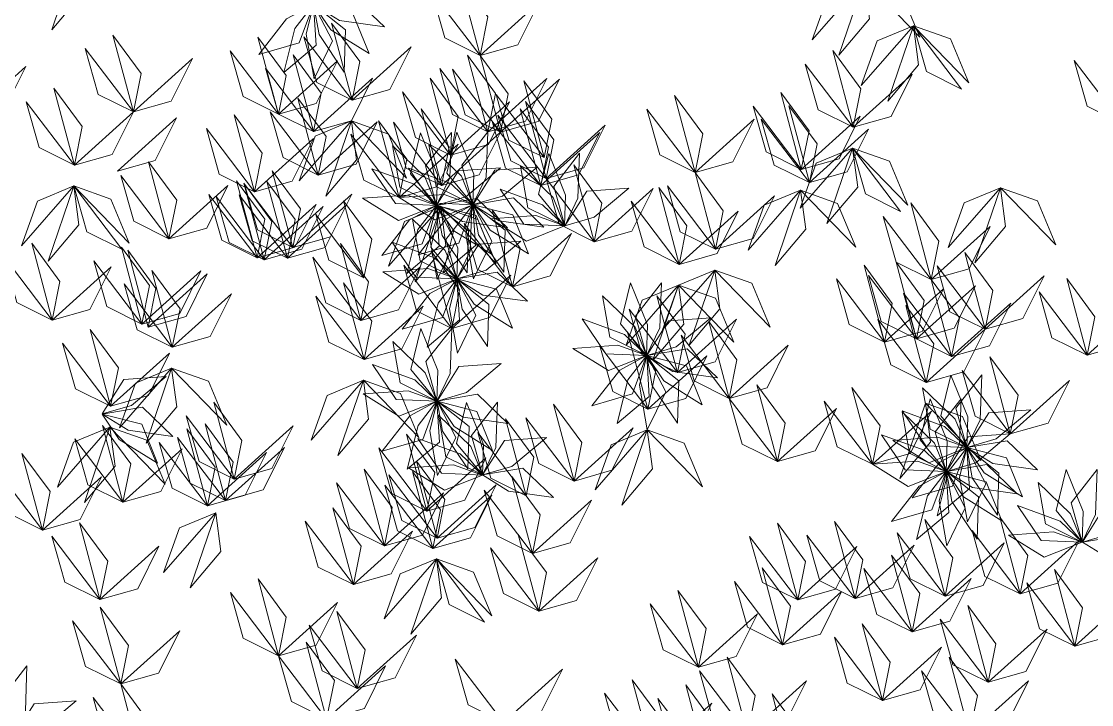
# Model space of a CAD drawing. Header units: inches. Extents: x 4350 to 28384, y -6772 to 993.
# Drawn here: x 15217.5 to 15298.2, y -3454 to -3402.5 of the extents above; entities that cross this region are included whole.
import ezdxf

# ---------------------------------------------------------------- set-up
doc = ezdxf.new("R2010")
doc.units = ezdxf.units.IN
doc.header["$MEASUREMENT"] = 0
doc.layers.add('ARREDAMENTO', color=2, linetype='Continuous', lineweight=18)

# ---------------------------------------------------------------- blocks, each defined once
blk = doc.blocks.new('chioma jacaranda')
at = {"layer": 'ARREDAMENTO', "lineweight": 0}
for points in [[(14283.028, -3395.091), (14283.417, -3398.03), (14281.102, -3400.772), (14283.028, -3395.091)], [(14313.415, -3402.719), (14314, -3399.813), (14311.872, -3396.923), (14313.415, -3402.719)], [(14342.412, -3397.021), (14339.675, -3398.162), (14338.47, -3401.542), (14342.412, -3397.021)], [(14342.412, -3397.021), (14342.801, -3399.96), (14340.486, -3402.702), (14342.412, -3397.021)], [(14342.412, -3397.021), (14345.204, -3398.017), (14346.585, -3401.329), (14342.412, -3397.021)], [(14306.194, -3400.553), (14302.818, -3400.078), (14300.858, -3398.863), (14303.899, -3398.348), (14306.194, -3400.553)], [(14313.415, -3402.719), (14310.761, -3401.398), (14309.784, -3397.945), (14313.415, -3402.719)], [(14296.715, -3402.648), (14298.813, -3399.962), (14300.846, -3398.872), (14299.771, -3401.764), (14296.715, -3402.648)], [(14298.611, -3404.003), (14299.436, -3400.696), (14300.85, -3398.873), (14301.044, -3401.951), (14298.611, -3404.003)], [(14300.895, -3404.469), (14300.303, -3401.112), (14300.853, -3398.872), (14302.282, -3401.605), (14300.895, -3404.469)], [(14303.17, -3403.966), (14301.265, -3401.14), (14300.856, -3398.87), (14303.274, -3400.785), (14303.17, -3403.966)], [(14305.045, -3402.58), (14302.154, -3400.774), (14300.858, -3398.866), (14303.845, -3399.633), (14305.045, -3402.58)], [(14313.415, -3402.719), (14316.267, -3401.912), (14317.867, -3398.7), (14313.415, -3402.719)], [(14303.757, -3406.088), (14304.342, -3403.182), (14302.214, -3400.292), (14303.757, -3406.088)], [(14346.109, -3400.475), (14343.373, -3401.616), (14342.168, -3404.996), (14346.109, -3400.475)], [(14346.109, -3400.475), (14346.499, -3403.413), (14344.183, -3406.155), (14346.109, -3400.475)], [(14349.74, -3405.249), (14347.086, -3403.928), (14346.109, -3400.475), (14349.74, -3405.249)], [(14346.109, -3400.475), (14348.902, -3401.47), (14350.283, -3404.782), (14346.109, -3400.475)], [(14287.265, -3406.972), (14287.85, -3404.066), (14285.722, -3401.176), (14287.265, -3406.972)], [(14298.198, -3407.14), (14298.783, -3404.234), (14296.656, -3401.344), (14298.198, -3407.14)], [(14303.757, -3406.088), (14301.103, -3404.767), (14300.126, -3401.314), (14303.757, -3406.088)], [(14287.265, -3406.972), (14284.611, -3405.651), (14283.634, -3402.198), (14287.265, -3406.972)], [(14298.198, -3407.14), (14295.544, -3405.819), (14294.567, -3402.366), (14298.198, -3407.14)], [(14303.757, -3406.088), (14306.609, -3405.281), (14308.209, -3402.069), (14303.757, -3406.088)], [(14341.567, -3408.136), (14342.152, -3405.23), (14340.025, -3402.34), (14341.567, -3408.136)], [(14287.265, -3406.972), (14290.117, -3406.165), (14291.717, -3402.953), (14287.265, -3406.972)], [(14298.198, -3407.14), (14301.051, -3406.334), (14302.65, -3403.121), (14298.198, -3407.14)], [(14300.852, -3408.461), (14301.437, -3405.555), (14299.31, -3402.665), (14300.852, -3408.461)], [(14314.003, -3408.483), (14314.588, -3405.577), (14312.46, -3402.687), (14314.003, -3408.483)], [(14314.957, -3408.515), (14315.542, -3405.609), (14313.415, -3402.719), (14314.957, -3408.515)], [(14361.874, -3407.864), (14359.22, -3406.543), (14358.243, -3403.09), (14361.874, -3407.864)], [(14274.685, -3407.575), (14277.538, -3406.768), (14279.137, -3403.556), (14274.685, -3407.575)], [(14300.852, -3408.461), (14298.198, -3407.14), (14297.221, -3403.687), (14300.852, -3408.461)], [(14314.003, -3408.483), (14311.349, -3407.162), (14310.372, -3403.709), (14314.003, -3408.483)], [(14314.957, -3408.515), (14312.304, -3407.194), (14311.327, -3403.741), (14314.957, -3408.515)], [(14341.567, -3408.136), (14338.914, -3406.815), (14337.937, -3403.362), (14341.567, -3408.136)], [(14300.852, -3408.461), (14303.705, -3407.655), (14305.304, -3404.442), (14300.852, -3408.461)], [(14311.191, -3410.236), (14311.776, -3407.33), (14309.649, -3404.44), (14311.191, -3410.236)], [(14314.003, -3408.483), (14316.855, -3407.676), (14318.455, -3404.464), (14314.003, -3408.483)], [(14314.957, -3408.515), (14317.81, -3407.708), (14319.409, -3404.496), (14314.957, -3408.515)], [(14318.251, -3410.426), (14318.836, -3407.52), (14316.708, -3404.63), (14318.251, -3410.426)], [(14341.567, -3408.136), (14344.42, -3407.329), (14346.02, -3404.117), (14341.567, -3408.136)], [(14282.812, -3410.991), (14283.397, -3408.085), (14281.27, -3405.195), (14282.812, -3410.991)], [(14311.191, -3410.236), (14308.537, -3408.915), (14307.56, -3405.462), (14311.191, -3410.236)], [(14318.251, -3410.426), (14315.597, -3409.105), (14314.62, -3405.652), (14318.251, -3410.426)], [(14337.648, -3411.314), (14338.233, -3408.407), (14336.106, -3405.517), (14337.648, -3411.314)], [(14282.812, -3410.991), (14280.159, -3409.67), (14279.182, -3406.217), (14282.812, -3410.991)], [(14301.209, -3411.736), (14301.794, -3408.83), (14299.666, -3405.94), (14301.209, -3411.736)], [(14311.191, -3410.236), (14314.044, -3409.429), (14315.643, -3406.217), (14311.191, -3410.236)], [(14318.395, -3411.996), (14318.98, -3409.09), (14316.852, -3406.2), (14318.395, -3411.996)], [(14329.635, -3411.537), (14330.22, -3408.631), (14328.092, -3405.741), (14329.635, -3411.537)], [(14282.812, -3410.991), (14285.665, -3410.184), (14287.265, -3406.972), (14282.812, -3410.991)], [(14296.399, -3413.002), (14296.984, -3410.096), (14294.857, -3407.206), (14296.399, -3413.002)], [(14301.209, -3411.736), (14298.555, -3410.415), (14297.578, -3406.962), (14301.209, -3411.736)], [(14310.505, -3412.534), (14311.09, -3409.628), (14308.963, -3406.738), (14310.505, -3412.534)], [(14318.395, -3411.996), (14315.741, -3410.675), (14314.764, -3407.222), (14318.395, -3411.996)], [(14317.991, -3412.536), (14318.576, -3409.63), (14316.449, -3406.74), (14317.991, -3412.536)], [(14329.635, -3411.537), (14326.981, -3410.216), (14326.004, -3406.763), (14329.635, -3411.537)], [(14337.648, -3411.314), (14334.994, -3409.993), (14334.017, -3406.54), (14337.648, -3411.314)], [(14338.259, -3412.302), (14338.844, -3409.396), (14336.716, -3406.506), (14338.259, -3412.302)], [(14286.063, -3411.455), (14288.915, -3410.648), (14290.515, -3407.435), (14286.063, -3411.455)], [(14303.705, -3407.655), (14300.968, -3408.796), (14299.763, -3412.176), (14303.705, -3407.655)], [(14301.209, -3411.736), (14304.061, -3410.929), (14305.661, -3407.717), (14301.209, -3411.736)], [(14303.705, -3407.655), (14304.094, -3410.593), (14301.779, -3413.335), (14303.705, -3407.655)], [(14303.705, -3407.655), (14306.497, -3408.65), (14307.878, -3411.962), (14303.705, -3407.655)], [(14307.303, -3413.434), (14307.888, -3410.528), (14305.761, -3407.638), (14307.303, -3413.434)], [(14310.505, -3412.534), (14307.851, -3411.213), (14306.874, -3407.76), (14310.505, -3412.534)], [(14317.991, -3412.536), (14315.337, -3411.215), (14314.36, -3407.762), (14317.991, -3412.536)], [(14318.395, -3411.996), (14321.247, -3411.189), (14322.847, -3407.977), (14318.395, -3411.996)], [(14329.635, -3411.537), (14332.487, -3410.731), (14334.087, -3407.518), (14329.635, -3411.537)], [(14338.259, -3412.302), (14335.605, -3410.981), (14334.628, -3407.528), (14338.259, -3412.302)], [(14337.648, -3411.314), (14340.501, -3410.507), (14342.1, -3407.294), (14337.648, -3411.314)], [(14296.399, -3413.002), (14293.745, -3411.681), (14292.768, -3408.228), (14296.399, -3413.002)], [(14307.303, -3413.434), (14304.65, -3412.113), (14303.673, -3408.66), (14307.303, -3413.434)], [(14308.92, -3408.552), (14310.197, -3411.712), (14310.124, -3414.017), (14308.158, -3411.641), (14308.92, -3408.552)], [(14311.251, -3408.533), (14311.131, -3411.939), (14310.127, -3414.016), (14309.298, -3411.045), (14311.251, -3408.533)], [(14310.505, -3412.534), (14313.358, -3411.727), (14314.957, -3408.515), (14310.505, -3412.534)], [(14311.672, -3408.502), (14312.949, -3411.662), (14312.877, -3413.968), (14310.91, -3411.591), (14311.672, -3408.502)], [(14314.003, -3408.483), (14313.884, -3411.889), (14312.88, -3413.966), (14312.05, -3410.995), (14314.003, -3408.483)], [(14317.991, -3412.536), (14320.844, -3411.729), (14322.443, -3408.517), (14317.991, -3412.536)], [(14338.259, -3412.302), (14341.111, -3411.496), (14342.711, -3408.283), (14338.259, -3412.302)], [(14296.399, -3413.002), (14299.252, -3412.196), (14300.851, -3408.983), (14296.399, -3413.002)], [(14306.799, -3409.517), (14309.25, -3411.885), (14310.122, -3414.02), (14307.359, -3412.649), (14306.799, -3409.517)], [(14307.303, -3413.434), (14310.156, -3412.627), (14311.756, -3409.415), (14307.303, -3413.434)], [(14309.551, -3409.467), (14312.003, -3411.835), (14312.874, -3413.97), (14310.111, -3412.599), (14309.551, -3409.467)], [(14318.592, -3410.102), (14319.868, -3413.262), (14319.796, -3415.568), (14317.83, -3413.191), (14318.592, -3410.102)], [(14320.922, -3410.083), (14320.803, -3413.489), (14319.799, -3415.566), (14318.97, -3412.595), (14320.922, -3410.083)], [(14341.515, -3409.703), (14338.779, -3410.844), (14337.574, -3414.224), (14341.515, -3409.703)], [(14341.515, -3409.703), (14341.905, -3412.642), (14339.589, -3415.383), (14341.515, -3409.703)], [(14345.146, -3414.477), (14342.492, -3413.156), (14341.515, -3409.703), (14345.146, -3414.477)], [(14341.515, -3409.703), (14344.307, -3410.698), (14345.689, -3414.01), (14341.515, -3409.703)], [(14289.942, -3416.54), (14290.527, -3413.633), (14288.4, -3410.743), (14289.942, -3416.54)], [(14305.253, -3411.261), (14308.456, -3412.427), (14310.121, -3414.024), (14307.039, -3413.895), (14305.253, -3411.261)], [(14308.006, -3411.212), (14311.208, -3412.378), (14312.873, -3413.974), (14309.792, -3413.845), (14308.006, -3411.212)], [(14314.961, -3411.182), (14312.35, -3413.373), (14310.135, -3414.017), (14311.787, -3411.412), (14314.961, -3411.182)], [(14317.713, -3411.133), (14315.102, -3413.323), (14312.887, -3413.967), (14314.54, -3411.362), (14317.713, -3411.133)], [(14316.47, -3411.067), (14318.922, -3413.435), (14319.794, -3415.571), (14317.031, -3414.199), (14316.47, -3411.067)], [(14322.026, -3416.77), (14322.611, -3413.864), (14320.483, -3410.974), (14322.026, -3416.77)], [(14289.942, -3416.54), (14287.288, -3415.219), (14286.311, -3411.766), (14289.942, -3416.54)], [(14299.285, -3417.204), (14299.87, -3414.298), (14297.742, -3411.408), (14299.285, -3417.204)], [(14322.026, -3416.77), (14319.372, -3415.449), (14318.395, -3411.996), (14322.026, -3416.77)], [(14331.177, -3417.334), (14331.762, -3414.427), (14329.635, -3411.537), (14331.177, -3417.334)], [(14282.76, -3412.558), (14280.024, -3413.699), (14278.819, -3417.079), (14282.76, -3412.558)], [(14282.76, -3412.558), (14283.15, -3415.497), (14280.834, -3418.238), (14282.76, -3412.558)], [(14286.391, -3417.332), (14283.737, -3416.011), (14282.76, -3412.558), (14286.391, -3417.332)], [(14282.76, -3412.558), (14285.552, -3413.553), (14286.934, -3416.865), (14282.76, -3412.558)], [(14289.942, -3416.54), (14292.795, -3415.733), (14294.394, -3412.521), (14289.942, -3416.54)], [(14296.588, -3417.977), (14297.173, -3415.071), (14295.045, -3412.181), (14296.588, -3417.977)], [(14297.129, -3418.136), (14297.714, -3415.23), (14295.586, -3412.34), (14297.129, -3418.136)], [(14299.285, -3417.204), (14296.631, -3415.883), (14295.654, -3412.43), (14299.285, -3417.204)], [(14298.879, -3418.009), (14299.464, -3415.103), (14297.336, -3412.213), (14298.879, -3418.009)], [(14314.925, -3412.812), (14318.128, -3413.978), (14319.793, -3415.574), (14316.711, -3415.445), (14314.925, -3412.812)], [(14324.633, -3412.733), (14322.022, -3414.924), (14319.806, -3415.567), (14321.459, -3412.963), (14324.633, -3412.733)], [(14322.026, -3416.77), (14324.878, -3415.963), (14326.478, -3412.751), (14322.026, -3416.77)], [(14328.441, -3418.475), (14329.026, -3415.568), (14326.899, -3412.678), (14328.441, -3418.475)], [(14331.177, -3417.334), (14328.523, -3416.013), (14327.546, -3412.56), (14331.177, -3417.334)], [(14337.596, -3412.881), (14334.86, -3414.022), (14333.654, -3417.402), (14337.596, -3412.881)], [(14337.596, -3412.881), (14337.985, -3415.819), (14335.67, -3418.561), (14337.596, -3412.881)], [(14337.596, -3412.881), (14340.388, -3413.876), (14341.77, -3417.188), (14337.596, -3412.881)], [(14352.679, -3412.692), (14349.943, -3413.833), (14348.738, -3417.213), (14352.679, -3412.692)], [(14352.679, -3412.692), (14353.069, -3415.63), (14350.753, -3418.372), (14352.679, -3412.692)], [(14352.679, -3412.692), (14355.471, -3413.687), (14356.853, -3416.999), (14352.679, -3412.692)], [(14296.588, -3417.977), (14293.934, -3416.656), (14292.957, -3413.203), (14296.588, -3417.977)], [(14297.129, -3418.136), (14294.475, -3416.815), (14293.498, -3413.362), (14297.129, -3418.136)], [(14298.879, -3418.009), (14296.225, -3416.688), (14295.248, -3413.235), (14298.879, -3418.009)], [(14299.285, -3417.204), (14302.137, -3416.398), (14303.737, -3413.185), (14299.285, -3417.204)], [(14304.655, -3419.485), (14305.24, -3416.579), (14303.112, -3413.689), (14304.655, -3419.485)], [(14304.551, -3413.484), (14307.951, -3413.246), (14310.122, -3414.028), (14307.254, -3415.163), (14304.551, -3413.484)], [(14307.303, -3413.434), (14310.704, -3413.196), (14312.874, -3413.978), (14310.006, -3415.113), (14307.303, -3413.434)], [(14315.474, -3415.713), (14312.099, -3415.238), (14310.139, -3414.023), (14313.18, -3413.508), (14315.474, -3415.713)], [(14318.227, -3415.663), (14314.852, -3415.188), (14312.891, -3413.973), (14315.932, -3413.458), (14318.227, -3415.663)], [(14328.441, -3418.475), (14325.787, -3417.154), (14324.81, -3413.701), (14328.441, -3418.475)], [(14331.177, -3417.334), (14334.03, -3416.527), (14335.629, -3413.315), (14331.177, -3417.334)], [(14296.588, -3417.977), (14299.44, -3417.17), (14301.04, -3413.958), (14296.588, -3417.977)], [(14297.129, -3418.136), (14299.981, -3417.33), (14301.581, -3414.117), (14297.129, -3418.136)], [(14298.879, -3418.009), (14301.731, -3417.202), (14303.331, -3413.99), (14298.879, -3418.009)], [(14305.995, -3417.808), (14308.094, -3415.123), (14310.127, -3414.033), (14309.052, -3416.924), (14305.995, -3417.808)], [(14310.453, -3414.101), (14307.717, -3415.242), (14306.511, -3418.622), (14310.453, -3414.101)], [(14307.892, -3419.163), (14308.717, -3415.856), (14310.13, -3414.033), (14310.324, -3417.112), (14307.892, -3419.163)], [(14310.453, -3414.101), (14310.842, -3417.04), (14308.527, -3419.781), (14310.453, -3414.101)], [(14308.748, -3417.759), (14310.846, -3415.073), (14312.879, -3413.983), (14311.804, -3416.874), (14308.748, -3417.759)], [(14310.176, -3419.629), (14309.584, -3416.272), (14310.134, -3414.032), (14311.563, -3416.766), (14310.176, -3419.629)], [(14310.453, -3414.101), (14311.73, -3417.261), (14311.657, -3419.567), (14309.691, -3417.19), (14310.453, -3414.101)], [(14312.451, -3419.126), (14310.545, -3416.3), (14310.137, -3414.03), (14312.554, -3415.946), (14312.451, -3419.126)], [(14314.326, -3417.741), (14311.435, -3415.934), (14310.139, -3414.027), (14313.126, -3414.793), (14314.326, -3417.741)], [(14310.453, -3414.101), (14313.245, -3415.096), (14314.627, -3418.408), (14310.453, -3414.101)], [(14310.644, -3419.113), (14311.469, -3415.806), (14312.883, -3413.983), (14313.077, -3417.062), (14310.644, -3419.113)], [(14312.783, -3414.082), (14312.664, -3417.488), (14311.66, -3419.565), (14310.831, -3416.594), (14312.783, -3414.082)], [(14312.928, -3419.579), (14312.336, -3416.222), (14312.886, -3413.982), (14314.316, -3416.716), (14312.928, -3419.579)], [(14315.204, -3419.076), (14313.298, -3416.25), (14312.889, -3413.98), (14315.307, -3415.896), (14315.204, -3419.076)], [(14317.078, -3417.691), (14314.187, -3415.884), (14312.891, -3413.977), (14315.879, -3414.744), (14317.078, -3417.691)], [(14315.86, -3420.16), (14316.445, -3417.254), (14314.318, -3414.364), (14315.86, -3420.16)], [(14328.441, -3418.475), (14331.294, -3417.668), (14332.893, -3414.455), (14328.441, -3418.475)], [(14347.454, -3419.627), (14348.039, -3416.721), (14345.911, -3413.831), (14347.454, -3419.627)], [(14304.655, -3419.485), (14302.001, -3418.164), (14301.024, -3414.711), (14304.655, -3419.485)], [(14308.331, -3415.066), (14310.783, -3417.434), (14311.655, -3419.57), (14308.892, -3418.198), (14308.331, -3415.066)], [(14314.223, -3415.034), (14317.623, -3414.797), (14319.793, -3415.578), (14316.926, -3416.714), (14314.223, -3415.034)], [(14347.454, -3419.627), (14344.8, -3418.306), (14343.823, -3414.853), (14347.454, -3419.627)], [(14315.86, -3420.16), (14313.206, -3418.839), (14312.229, -3415.386), (14315.86, -3420.16)], [(14315.86, -3420.16), (14318.713, -3419.353), (14320.312, -3416.141), (14315.86, -3420.16)], [(14347.454, -3419.627), (14350.306, -3418.82), (14351.906, -3415.608), (14347.454, -3419.627)], [(14281.133, -3422.68), (14281.718, -3419.774), (14279.591, -3416.884), (14281.133, -3422.68)], [(14304.422, -3422.705), (14305.007, -3419.799), (14302.879, -3416.909), (14304.422, -3422.705)], [(14306.786, -3416.811), (14309.989, -3417.977), (14311.654, -3419.573), (14308.572, -3419.444), (14306.786, -3416.811)], [(14316.494, -3416.732), (14313.883, -3418.923), (14311.668, -3419.566), (14313.32, -3416.962), (14316.494, -3416.732)], [(14287.903, -3422.98), (14288.487, -3420.074), (14286.36, -3417.184), (14287.903, -3422.98)], [(14288.381, -3423.207), (14288.966, -3420.301), (14286.839, -3417.411), (14288.381, -3423.207)], [(14311.287, -3423.302), (14311.872, -3420.396), (14309.744, -3417.506), (14311.287, -3423.302)], [(14351.521, -3423.366), (14352.106, -3420.459), (14349.979, -3417.569), (14351.521, -3423.366)], [(14281.133, -3422.68), (14278.479, -3421.359), (14277.502, -3417.906), (14281.133, -3422.68)], [(14287.903, -3422.98), (14285.249, -3421.659), (14284.272, -3418.206), (14287.903, -3422.98)], [(14304.422, -3422.705), (14301.768, -3421.384), (14300.791, -3417.931), (14304.422, -3422.705)], [(14311.287, -3423.302), (14308.633, -3421.981), (14307.656, -3418.528), (14311.287, -3423.302)], [(14343.927, -3424.337), (14344.512, -3421.431), (14342.384, -3418.541), (14343.927, -3424.337)], [(14346.343, -3424.102), (14346.927, -3421.196), (14344.8, -3418.306), (14346.343, -3424.102)], [(14281.133, -3422.68), (14283.986, -3421.873), (14285.585, -3418.661), (14281.133, -3422.68)], [(14287.903, -3422.98), (14290.755, -3422.173), (14292.355, -3418.961), (14287.903, -3422.98)], [(14288.381, -3423.207), (14291.234, -3422.401), (14292.833, -3419.188), (14288.381, -3423.207)], [(14290.199, -3424.726), (14290.784, -3421.82), (14288.657, -3418.93), (14290.199, -3424.726)], [(14304.422, -3422.705), (14307.274, -3421.898), (14308.874, -3418.686), (14304.422, -3422.705)], [(14306.084, -3419.033), (14309.484, -3418.796), (14311.654, -3419.577), (14308.787, -3420.713), (14306.084, -3419.033)], [(14311.287, -3423.302), (14314.139, -3422.496), (14315.739, -3419.283), (14311.287, -3423.302)], [(14317.007, -3421.262), (14313.632, -3420.788), (14311.672, -3419.572), (14314.713, -3419.058), (14317.007, -3421.262)], [(14331.125, -3418.901), (14328.389, -3420.042), (14327.184, -3423.422), (14331.125, -3418.901)], [(14331.125, -3418.901), (14331.515, -3421.839), (14329.199, -3424.581), (14331.125, -3418.901)], [(14331.125, -3418.901), (14333.917, -3419.896), (14335.299, -3423.208), (14331.125, -3418.901)], [(14346.343, -3424.102), (14343.689, -3422.781), (14342.712, -3419.328), (14346.343, -3424.102)], [(14351.521, -3423.366), (14348.867, -3422.044), (14347.89, -3418.591), (14351.521, -3423.366)], [(14351.521, -3423.366), (14354.374, -3422.559), (14355.973, -3419.346), (14351.521, -3423.366)], [(14290.199, -3424.726), (14287.545, -3423.405), (14286.568, -3419.952), (14290.199, -3424.726)], [(14304.664, -3425.656), (14305.249, -3422.75), (14303.121, -3419.86), (14304.664, -3425.656)], [(14307.528, -3423.358), (14309.627, -3420.672), (14311.66, -3419.582), (14310.585, -3422.473), (14307.528, -3423.358)], [(14309.425, -3424.712), (14310.25, -3421.405), (14311.663, -3419.583), (14311.857, -3422.661), (14309.425, -3424.712)], [(14311.708, -3425.178), (14311.117, -3421.822), (14311.667, -3419.582), (14313.096, -3422.315), (14311.708, -3425.178)], [(14313.984, -3424.675), (14312.078, -3421.849), (14311.67, -3419.579), (14314.087, -3421.495), (14313.984, -3424.675)], [(14315.858, -3423.29), (14312.968, -3421.484), (14311.671, -3419.576), (14314.659, -3420.343), (14315.858, -3423.29)], [(14324.777, -3419.878), (14326.054, -3423.039), (14325.981, -3425.344), (14324.015, -3422.968), (14324.777, -3419.878)], [(14328.389, -3420.042), (14325.653, -3421.183), (14324.447, -3424.563), (14328.389, -3420.042)], [(14327.108, -3419.859), (14326.989, -3423.266), (14325.985, -3425.342), (14325.155, -3422.372), (14327.108, -3419.859)], [(14328.389, -3420.042), (14328.778, -3422.98), (14326.463, -3425.722), (14328.389, -3420.042)], [(14328.389, -3420.042), (14331.181, -3421.037), (14332.563, -3424.349), (14328.389, -3420.042)], [(14343.927, -3424.337), (14341.273, -3423.016), (14340.296, -3419.563), (14343.927, -3424.337)], [(14346.343, -3424.102), (14349.195, -3423.295), (14350.795, -3420.083), (14346.343, -3424.102)], [(14348.996, -3425.423), (14349.581, -3422.517), (14347.454, -3419.627), (14348.996, -3425.423)], [(14359.218, -3425.333), (14359.803, -3422.427), (14357.675, -3419.537), (14359.218, -3425.333)], [(14290.199, -3424.726), (14293.052, -3423.919), (14294.651, -3420.707), (14290.199, -3424.726)], [(14304.664, -3425.656), (14302.01, -3424.335), (14301.033, -3420.882), (14304.664, -3425.656)], [(14322.656, -3420.844), (14325.107, -3423.211), (14325.979, -3425.347), (14323.216, -3423.976), (14322.656, -3420.844)], [(14328.307, -3426.639), (14328.892, -3423.733), (14326.765, -3420.843), (14328.307, -3426.639)], [(14343.927, -3424.337), (14346.779, -3423.53), (14348.379, -3420.318), (14343.927, -3424.337)], [(14348.996, -3425.423), (14346.343, -3424.102), (14345.366, -3420.649), (14348.996, -3425.423)], [(14359.218, -3425.333), (14356.564, -3424.012), (14355.587, -3420.559), (14359.218, -3425.333)], [(14304.664, -3425.656), (14307.516, -3424.849), (14309.116, -3421.637), (14304.664, -3425.656)], [(14347.069, -3427.385), (14347.654, -3424.479), (14345.527, -3421.589), (14347.069, -3427.385)], [(14348.996, -3425.423), (14351.849, -3424.616), (14353.448, -3421.404), (14348.996, -3425.423)], [(14359.218, -3425.333), (14362.07, -3424.526), (14363.67, -3421.314), (14359.218, -3425.333)], [(14321.11, -3422.588), (14324.313, -3423.754), (14325.978, -3425.351), (14322.896, -3425.222), (14321.11, -3422.588)], [(14328.307, -3426.639), (14325.654, -3425.318), (14324.677, -3421.865), (14328.307, -3426.639)], [(14330.818, -3422.509), (14328.207, -3424.7), (14325.992, -3425.344), (14327.644, -3422.739), (14330.818, -3422.509)], [(14347.069, -3427.385), (14344.415, -3426.064), (14343.438, -3422.611), (14347.069, -3427.385)], [(14285.542, -3429.182), (14286.126, -3426.276), (14283.999, -3423.386), (14285.542, -3429.182)], [(14308.956, -3423.321), (14310.233, -3426.482), (14310.16, -3428.787), (14308.194, -3426.411), (14308.956, -3423.321)], [(14311.287, -3423.302), (14311.167, -3426.709), (14310.164, -3428.785), (14309.334, -3425.815), (14311.287, -3423.302)], [(14328.307, -3426.639), (14331.16, -3425.832), (14332.76, -3422.62), (14328.307, -3426.639)], [(14332.215, -3428.584), (14332.8, -3425.678), (14330.673, -3422.788), (14332.215, -3428.584)], [(14347.069, -3427.385), (14349.922, -3426.578), (14351.521, -3423.366), (14347.069, -3427.385)], [(14326.085, -3429.389), (14326.67, -3426.483), (14324.542, -3423.593), (14326.085, -3429.389)], [(14332.215, -3428.584), (14329.561, -3427.263), (14328.584, -3423.81), (14332.215, -3428.584)], [(14285.542, -3429.182), (14282.888, -3427.861), (14281.911, -3424.408), (14285.542, -3429.182)], [(14306.835, -3424.287), (14309.286, -3426.654), (14310.158, -3428.79), (14307.395, -3427.419), (14306.835, -3424.287)], [(14320.408, -3424.811), (14323.808, -3424.573), (14325.979, -3425.354), (14323.111, -3426.49), (14320.408, -3424.811)], [(14326.085, -3429.389), (14323.431, -3428.068), (14322.454, -3424.615), (14326.085, -3429.389)], [(14331.331, -3427.04), (14327.956, -3426.565), (14325.996, -3425.35), (14329.037, -3424.835), (14331.331, -3427.04)], [(14332.215, -3428.584), (14335.068, -3427.777), (14336.667, -3424.565), (14332.215, -3428.584)], [(14285.542, -3429.182), (14288.394, -3428.375), (14289.994, -3425.163), (14285.542, -3429.182)], [(14321.852, -3429.135), (14323.951, -3426.45), (14325.984, -3425.36), (14324.909, -3428.251), (14321.852, -3429.135)], [(14323.749, -3430.49), (14324.574, -3427.183), (14325.988, -3425.36), (14326.181, -3428.438), (14323.749, -3430.49)], [(14326.033, -3430.956), (14325.441, -3427.599), (14325.991, -3425.359), (14327.42, -3428.092), (14326.033, -3430.956)], [(14328.308, -3430.453), (14326.402, -3427.627), (14325.994, -3425.357), (14328.411, -3427.272), (14328.308, -3430.453)], [(14330.183, -3429.067), (14327.292, -3427.261), (14325.996, -3425.353), (14328.983, -3426.12), (14330.183, -3429.067)], [(14326.085, -3429.389), (14328.938, -3428.582), (14330.537, -3425.37), (14326.085, -3429.389)], [(14353.421, -3431.258), (14354.006, -3428.352), (14351.879, -3425.462), (14353.421, -3431.258)], [(14290.147, -3426.293), (14287.411, -3427.434), (14286.205, -3430.814), (14290.147, -3426.293)], [(14290.147, -3426.293), (14290.536, -3429.232), (14288.221, -3431.973), (14290.147, -3426.293)], [(14290.147, -3426.293), (14292.939, -3427.288), (14294.32, -3430.6), (14290.147, -3426.293)], [(14305.289, -3426.031), (14308.492, -3427.197), (14310.157, -3428.794), (14307.075, -3428.665), (14305.289, -3426.031)], [(14314.997, -3425.952), (14312.386, -3428.143), (14310.171, -3428.786), (14311.823, -3426.182), (14314.997, -3425.952)], [(14353.421, -3431.258), (14350.768, -3429.937), (14349.791, -3426.484), (14353.421, -3431.258)], [(14289.723, -3426.923), (14287.111, -3429.114), (14284.896, -3429.757), (14286.549, -3427.153), (14289.723, -3426.923)], [(14304.611, -3427.223), (14301.875, -3428.364), (14300.67, -3431.744), (14304.611, -3427.223)], [(14304.611, -3427.223), (14305.001, -3430.161), (14302.686, -3432.903), (14304.611, -3427.223)], [(14304.611, -3427.223), (14307.404, -3428.218), (14308.785, -3431.53), (14304.611, -3427.223)], [(14348.93, -3426.822), (14350.206, -3429.982), (14350.134, -3432.288), (14348.168, -3429.911), (14348.93, -3426.822)], [(14351.26, -3426.803), (14351.141, -3430.209), (14350.137, -3432.286), (14349.307, -3429.315), (14351.26, -3426.803)], [(14353.421, -3431.258), (14356.274, -3430.451), (14357.874, -3427.239), (14353.421, -3431.258)], [(14304.587, -3428.254), (14307.987, -3428.016), (14310.158, -3428.797), (14307.29, -3429.933), (14304.587, -3428.254)], [(14335.846, -3433.358), (14336.431, -3430.452), (14334.303, -3427.562), (14335.846, -3433.358)], [(14343.012, -3433.559), (14343.597, -3430.653), (14341.469, -3427.763), (14343.012, -3433.559)], [(14346.808, -3427.787), (14349.26, -3430.155), (14350.132, -3432.291), (14347.369, -3430.919), (14346.808, -3427.787)], [(14294.866, -3434.677), (14295.451, -3431.771), (14293.323, -3428.881), (14294.866, -3434.677)], [(14306.031, -3432.578), (14308.13, -3429.892), (14310.163, -3428.802), (14309.088, -3431.694), (14306.031, -3432.578)], [(14307.928, -3433.933), (14308.753, -3430.626), (14310.167, -3428.803), (14310.36, -3431.881), (14307.928, -3433.933)], [(14310.212, -3434.399), (14309.62, -3431.042), (14310.17, -3428.802), (14311.599, -3431.535), (14310.212, -3434.399)], [(14312.487, -3433.896), (14310.581, -3431.07), (14310.173, -3428.8), (14312.59, -3430.715), (14312.487, -3433.896)], [(14315.51, -3430.483), (14312.135, -3430.008), (14310.175, -3428.793), (14313.216, -3428.278), (14315.51, -3430.483)], [(14314.362, -3432.51), (14311.471, -3430.704), (14310.175, -3428.796), (14313.162, -3429.563), (14314.362, -3432.51)], [(14312.39, -3428.893), (14313.667, -3432.053), (14313.594, -3434.359), (14311.628, -3431.982), (14312.39, -3428.893)], [(14314.721, -3428.874), (14314.602, -3432.28), (14313.598, -3434.357), (14312.768, -3431.386), (14314.721, -3428.874)], [(14320.506, -3434.818), (14321.091, -3431.912), (14318.963, -3429.022), (14320.506, -3434.818)], [(14335.846, -3433.358), (14333.192, -3432.037), (14332.215, -3428.584), (14335.846, -3433.358)], [(14343.012, -3433.559), (14340.358, -3432.238), (14339.381, -3428.785), (14343.012, -3433.559)], [(14347.017, -3428.952), (14347.406, -3431.89), (14345.091, -3434.632), (14347.017, -3428.952)], [(14347.381, -3428.627), (14348.657, -3431.787), (14348.585, -3434.093), (14346.618, -3431.716), (14347.381, -3428.627)], [(14347.017, -3428.952), (14349.809, -3429.947), (14351.191, -3433.259), (14347.017, -3428.952)], [(14349.711, -3428.608), (14349.592, -3432.014), (14348.588, -3434.091), (14347.758, -3431.12), (14349.711, -3428.608)], [(14290.236, -3431.454), (14286.861, -3430.979), (14284.9, -3429.764), (14287.942, -3429.249), (14290.236, -3431.454)], [(14289.087, -3433.481), (14286.197, -3431.675), (14284.9, -3429.767), (14287.888, -3430.534), (14289.087, -3433.481)], [(14310.269, -3429.858), (14312.721, -3432.226), (14313.592, -3434.362), (14310.829, -3432.991), (14310.269, -3429.858)], [(14335.846, -3433.358), (14338.698, -3432.551), (14340.298, -3429.339), (14335.846, -3433.358)], [(14343.012, -3433.559), (14345.864, -3432.752), (14347.464, -3429.54), (14343.012, -3433.559)], [(14345.259, -3429.592), (14347.711, -3431.96), (14348.582, -3434.096), (14345.82, -3432.724), (14345.259, -3429.592)], [(14345.263, -3429.532), (14348.466, -3430.698), (14350.131, -3432.294), (14347.049, -3432.165), (14345.263, -3429.532)], [(14354.971, -3429.453), (14352.359, -3431.643), (14350.144, -3432.287), (14351.797, -3429.683), (14354.971, -3429.453)], [(14286.477, -3436.418), (14287.062, -3433.512), (14284.934, -3430.622), (14286.477, -3436.418)], [(14294.866, -3434.677), (14292.212, -3433.356), (14291.235, -3429.903), (14294.866, -3434.677)], [(14294.21, -3436.3), (14294.795, -3433.394), (14292.667, -3430.504), (14294.21, -3436.3)], [(14294.866, -3434.677), (14297.718, -3433.871), (14299.318, -3430.658), (14294.866, -3434.677)], [(14316.886, -3435.934), (14317.471, -3433.028), (14315.343, -3430.138), (14316.886, -3435.934)], [(14320.506, -3434.818), (14317.852, -3433.497), (14316.875, -3430.044), (14320.506, -3434.818)], [(14285.489, -3430.749), (14282.753, -3431.89), (14281.548, -3435.27), (14285.489, -3430.749)], [(14285.489, -3430.749), (14285.879, -3433.687), (14283.563, -3436.429), (14285.489, -3430.749)], [(14285.489, -3430.749), (14288.282, -3431.744), (14289.663, -3435.056), (14285.489, -3430.749)], [(14292.843, -3436.684), (14293.428, -3433.778), (14291.301, -3430.888), (14292.843, -3436.684)], [(14309.407, -3437.08), (14309.992, -3434.173), (14307.864, -3431.283), (14309.407, -3437.08)], [(14316.886, -3435.934), (14314.232, -3434.613), (14313.255, -3431.16), (14316.886, -3435.934)], [(14320.506, -3434.818), (14323.358, -3434.012), (14324.958, -3430.799), (14320.506, -3434.818)], [(14326.033, -3430.956), (14323.297, -3432.097), (14322.091, -3435.477), (14326.033, -3430.956)], [(14326.033, -3430.956), (14326.422, -3433.895), (14324.107, -3436.636), (14326.033, -3430.956)], [(14326.033, -3430.956), (14328.825, -3431.951), (14330.206, -3435.263), (14326.033, -3430.956)], [(14343.714, -3431.337), (14346.917, -3432.503), (14348.582, -3434.099), (14345.5, -3433.97), (14343.714, -3431.337)], [(14353.421, -3431.258), (14350.81, -3433.449), (14348.595, -3434.092), (14350.248, -3431.488), (14353.421, -3431.258)], [(14286.477, -3436.418), (14283.823, -3435.097), (14282.846, -3431.644), (14286.477, -3436.418)], [(14292.843, -3436.684), (14290.189, -3435.363), (14289.212, -3431.91), (14292.843, -3436.684)], [(14294.21, -3436.3), (14291.556, -3434.979), (14290.579, -3431.526), (14294.21, -3436.3)], [(14294.21, -3436.3), (14297.062, -3435.493), (14298.662, -3432.281), (14294.21, -3436.3)], [(14308.724, -3431.603), (14311.926, -3432.769), (14313.591, -3434.365), (14310.509, -3434.236), (14308.724, -3431.603)], [(14318.431, -3431.524), (14315.82, -3433.715), (14313.605, -3434.358), (14315.258, -3431.754), (14318.431, -3431.524)], [(14344.561, -3431.754), (14347.961, -3431.517), (14350.131, -3432.298), (14347.263, -3433.434), (14344.561, -3431.754)], [(14352.461, -3437.396), (14350.555, -3434.57), (14350.147, -3432.3), (14352.564, -3434.216), (14352.461, -3437.396)], [(14355.484, -3433.983), (14352.109, -3433.509), (14350.148, -3432.293), (14353.19, -3431.778), (14355.484, -3433.983)], [(14354.335, -3436.011), (14351.445, -3434.205), (14350.148, -3432.297), (14353.136, -3433.064), (14354.335, -3436.011)], [(14280.395, -3438.526), (14280.98, -3435.62), (14278.852, -3432.73), (14280.395, -3438.526)], [(14286.477, -3436.418), (14289.33, -3435.612), (14290.929, -3432.399), (14286.477, -3436.418)], [(14292.843, -3436.684), (14295.696, -3435.878), (14297.295, -3432.665), (14292.843, -3436.684)], [(14309.407, -3437.08), (14306.753, -3435.758), (14305.776, -3432.305), (14309.407, -3437.08)], [(14309.407, -3437.08), (14312.259, -3436.273), (14313.859, -3433.06), (14309.407, -3437.08)], [(14346.005, -3436.079), (14348.104, -3433.393), (14350.136, -3432.303), (14349.061, -3435.194), (14346.005, -3436.079)], [(14347.902, -3437.433), (14348.726, -3434.126), (14350.14, -3432.304), (14350.334, -3435.382), (14347.902, -3437.433)], [(14350.185, -3437.899), (14349.594, -3434.543), (14350.144, -3432.303), (14351.573, -3435.036), (14350.185, -3437.899)], [(14280.395, -3438.526), (14277.741, -3437.205), (14276.764, -3433.752), (14280.395, -3438.526)], [(14308.021, -3433.825), (14311.422, -3433.588), (14313.592, -3434.369), (14310.724, -3435.505), (14308.021, -3433.825)], [(14310.17, -3439.121), (14310.755, -3436.215), (14308.628, -3433.325), (14310.17, -3439.121)], [(14318.945, -3436.054), (14315.569, -3435.58), (14313.609, -3434.364), (14316.65, -3433.85), (14318.945, -3436.054)], [(14343.012, -3433.559), (14346.412, -3433.322), (14348.582, -3434.103), (14345.714, -3435.239), (14343.012, -3433.559)], [(14353.935, -3435.788), (14350.56, -3435.314), (14348.599, -3434.098), (14351.641, -3433.584), (14353.935, -3435.788)], [(14280.395, -3438.526), (14283.247, -3437.719), (14284.847, -3434.507), (14280.395, -3438.526)], [(14306.211, -3439.718), (14306.796, -3436.812), (14304.668, -3433.922), (14306.211, -3439.718)], [(14310.17, -3439.121), (14307.516, -3437.8), (14306.539, -3434.347), (14310.17, -3439.121)], [(14309.853, -3439.9), (14310.438, -3436.994), (14308.311, -3434.104), (14309.853, -3439.9)], [(14317.364, -3440.285), (14317.949, -3437.379), (14315.822, -3434.489), (14317.364, -3440.285)], [(14344.456, -3437.884), (14346.554, -3435.198), (14348.587, -3434.108), (14347.512, -3436.999), (14344.456, -3437.884)], [(14346.353, -3439.238), (14347.177, -3435.931), (14348.591, -3434.109), (14348.785, -3437.187), (14346.353, -3439.238)], [(14348.636, -3439.704), (14348.044, -3436.348), (14348.595, -3434.108), (14350.024, -3436.841), (14348.636, -3439.704)], [(14350.912, -3439.201), (14349.006, -3436.375), (14348.598, -3434.105), (14351.015, -3436.021), (14350.912, -3439.201)], [(14352.786, -3437.816), (14349.896, -3436.01), (14348.599, -3434.102), (14351.587, -3434.869), (14352.786, -3437.816)], [(14357.641, -3433.959), (14358.918, -3437.119), (14358.846, -3439.425), (14356.879, -3437.048), (14357.641, -3433.959)], [(14359.972, -3433.94), (14359.853, -3437.346), (14358.849, -3439.423), (14358.019, -3436.452), (14359.972, -3433.94)], [(14306.211, -3439.718), (14303.557, -3438.397), (14302.58, -3434.944), (14306.211, -3439.718)], [(14309.853, -3439.9), (14307.199, -3438.579), (14306.222, -3435.126), (14309.853, -3439.9)], [(14310.17, -3439.121), (14313.023, -3438.314), (14314.622, -3435.102), (14310.17, -3439.121)], [(14317.364, -3440.285), (14314.711, -3438.964), (14313.734, -3435.511), (14317.364, -3440.285)], [(14355.52, -3434.924), (14357.972, -3437.292), (14358.843, -3439.428), (14356.08, -3438.056), (14355.52, -3434.924)], [(14306.211, -3439.718), (14309.063, -3438.911), (14310.663, -3435.699), (14306.211, -3439.718)], [(14309.853, -3439.9), (14312.706, -3439.093), (14314.305, -3435.881), (14309.853, -3439.9)], [(14317.364, -3440.285), (14320.217, -3439.479), (14321.816, -3436.266), (14317.364, -3440.285)], [(14303.856, -3442.629), (14304.441, -3439.723), (14302.313, -3436.833), (14303.856, -3442.629)], [(14353.975, -3436.669), (14357.177, -3437.835), (14358.842, -3439.431), (14355.761, -3439.302), (14353.975, -3436.669)], [(14363.682, -3436.59), (14361.071, -3438.781), (14358.856, -3439.424), (14360.509, -3436.82), (14363.682, -3436.59)], [(14293.475, -3437.206), (14290.738, -3438.347), (14289.533, -3441.727), (14293.475, -3437.206)], [(14293.475, -3437.206), (14293.864, -3440.145), (14291.549, -3442.886), (14293.475, -3437.206)], [(14303.856, -3442.629), (14301.202, -3441.308), (14300.225, -3437.855), (14303.856, -3442.629)], [(14341.711, -3443.678), (14342.296, -3440.772), (14340.169, -3437.882), (14341.711, -3443.678)], [(14348.51, -3443.507), (14349.095, -3440.601), (14346.967, -3437.711), (14348.51, -3443.507)], [(14354.165, -3443.33), (14354.75, -3440.424), (14352.623, -3437.534), (14354.165, -3443.33)], [(14284.736, -3443.763), (14285.321, -3440.857), (14283.193, -3437.967), (14284.736, -3443.763)], [(14303.856, -3442.629), (14306.708, -3441.822), (14308.308, -3438.61), (14303.856, -3442.629)], [(14337.386, -3443.787), (14337.971, -3440.881), (14335.844, -3437.991), (14337.386, -3443.787)], [(14348.51, -3443.507), (14345.856, -3442.186), (14344.879, -3438.733), (14348.51, -3443.507)], [(14354.165, -3443.33), (14351.511, -3442.009), (14350.534, -3438.556), (14354.165, -3443.33)], [(14353.272, -3438.891), (14356.673, -3438.654), (14358.843, -3439.435), (14355.975, -3440.571), (14353.272, -3438.891)], [(14284.736, -3443.763), (14282.082, -3442.442), (14281.105, -3438.989), (14284.736, -3443.763)], [(14317.843, -3444.636), (14318.428, -3441.73), (14316.301, -3438.84), (14317.843, -3444.636)], [(14337.386, -3443.787), (14334.732, -3442.466), (14333.755, -3439.013), (14337.386, -3443.787)], [(14341.711, -3443.678), (14339.057, -3442.357), (14338.08, -3438.904), (14341.711, -3443.678)], [(14348.51, -3443.507), (14351.362, -3442.7), (14352.962, -3439.488), (14348.51, -3443.507)], [(14354.165, -3443.33), (14357.018, -3442.523), (14358.617, -3439.311), (14354.165, -3443.33)], [(14364.196, -3441.12), (14360.82, -3440.646), (14358.86, -3439.43), (14361.901, -3438.916), (14364.196, -3441.12)], [(14284.736, -3443.763), (14287.588, -3442.957), (14289.188, -3439.744), (14284.736, -3443.763)], [(14317.843, -3444.636), (14315.189, -3443.315), (14314.212, -3439.862), (14317.843, -3444.636)], [(14337.386, -3443.787), (14340.239, -3442.98), (14341.838, -3439.768), (14337.386, -3443.787)], [(14341.711, -3443.678), (14344.564, -3442.871), (14346.163, -3439.659), (14341.711, -3443.678)], [(14310.118, -3440.688), (14307.382, -3441.829), (14306.177, -3445.209), (14310.118, -3440.688)], [(14310.118, -3440.688), (14310.508, -3443.627), (14308.192, -3446.368), (14310.118, -3440.688)], [(14313.749, -3445.462), (14311.095, -3444.141), (14310.118, -3440.688), (14313.749, -3445.462)], [(14310.118, -3440.688), (14312.91, -3441.683), (14314.292, -3444.995), (14310.118, -3440.688)], [(14317.843, -3444.636), (14320.696, -3443.83), (14322.295, -3440.617), (14317.843, -3444.636)], [(14346.008, -3446.199), (14346.593, -3443.293), (14344.466, -3440.403), (14346.008, -3446.199)], [(14336.245, -3447.167), (14336.83, -3444.261), (14334.702, -3441.371), (14336.245, -3447.167)], [(14346.008, -3446.199), (14343.355, -3444.878), (14342.378, -3441.425), (14346.008, -3446.199)], [(14358.287, -3447.28), (14358.871, -3444.373), (14356.744, -3441.483), (14358.287, -3447.28)], [(14298.207, -3448.004), (14298.792, -3445.097), (14296.665, -3442.207), (14298.207, -3448.004)], [(14336.245, -3447.167), (14333.591, -3445.846), (14332.614, -3442.393), (14336.245, -3447.167)], [(14346.008, -3446.199), (14348.861, -3445.392), (14350.46, -3442.18), (14346.008, -3446.199)], [(14358.287, -3447.28), (14355.633, -3445.959), (14354.656, -3442.505), (14358.287, -3447.28)], [(14298.207, -3448.004), (14295.554, -3446.683), (14294.577, -3443.23), (14298.207, -3448.004)], [(14329.884, -3448.862), (14330.469, -3445.955), (14328.342, -3443.065), (14329.884, -3448.862)], [(14336.245, -3447.167), (14339.097, -3446.361), (14340.697, -3443.148), (14336.245, -3447.167)], [(14358.287, -3447.28), (14361.139, -3446.473), (14362.739, -3443.26), (14358.287, -3447.28)], [(14286.303, -3450.127), (14286.888, -3447.221), (14284.76, -3444.331), (14286.303, -3450.127)], [(14298.207, -3448.004), (14301.06, -3447.197), (14302.66, -3443.984), (14298.207, -3448.004)], [(14329.884, -3448.862), (14327.23, -3447.541), (14326.253, -3444.088), (14329.884, -3448.862)], [(14351.75, -3450.003), (14352.335, -3447.097), (14350.207, -3444.207), (14351.75, -3450.003)], [(14351.75, -3450.003), (14352.335, -3447.097), (14350.207, -3444.207), (14351.75, -3450.003)], [(14304.156, -3450.469), (14304.741, -3447.562), (14302.613, -3444.672), (14304.156, -3450.469)], [(14329.884, -3448.862), (14332.737, -3448.055), (14334.336, -3444.842), (14329.884, -3448.862)], [(14286.303, -3450.127), (14283.649, -3448.806), (14282.672, -3445.353), (14286.303, -3450.127)], [(14304.156, -3450.469), (14301.502, -3449.147), (14300.525, -3445.694), (14304.156, -3450.469)], [(14343.777, -3451.381), (14344.362, -3448.474), (14342.235, -3445.584), (14343.777, -3451.381)], [(14351.75, -3450.003), (14349.096, -3448.682), (14348.119, -3445.229), (14351.75, -3450.003)], [(14351.75, -3450.003), (14349.096, -3448.682), (14348.119, -3445.229), (14351.75, -3450.003)], [(14351.75, -3450.003), (14354.602, -3449.196), (14356.202, -3445.984), (14351.75, -3450.003)], [(14351.75, -3450.003), (14354.602, -3449.196), (14356.202, -3445.984), (14351.75, -3450.003)], [(14286.303, -3450.127), (14289.155, -3449.321), (14290.755, -3446.108), (14286.303, -3450.127)], [(14304.156, -3450.469), (14307.008, -3449.662), (14308.608, -3446.449), (14304.156, -3450.469)], [(14343.777, -3451.381), (14341.123, -3450.06), (14340.146, -3446.607), (14343.777, -3451.381)], [(14301.838, -3452.778), (14302.423, -3449.872), (14300.296, -3446.982), (14301.838, -3452.778)], [(14343.777, -3451.381), (14346.63, -3450.574), (14348.229, -3447.361), (14343.777, -3451.381)], [(14301.838, -3452.778), (14299.184, -3451.457), (14298.207, -3448.004), (14301.838, -3452.778)], [(14315.173, -3453.024), (14312.519, -3451.703), (14311.542, -3448.25), (14315.173, -3453.024)], [(14333.591, -3453.904), (14334.176, -3450.998), (14332.049, -3448.108), (14333.591, -3453.904)], [(14350.353, -3453.898), (14350.938, -3450.992), (14348.81, -3448.102), (14350.353, -3453.898)], [(14279.231, -3448.756), (14279.112, -3452.162), (14278.108, -3454.239), (14277.278, -3451.268), (14279.231, -3448.756)], [(14301.838, -3452.778), (14304.691, -3451.971), (14306.29, -3448.759), (14301.838, -3452.778)], [(14315.173, -3453.024), (14318.026, -3452.217), (14319.625, -3449.005), (14315.173, -3453.024)], [(14333.591, -3453.904), (14330.937, -3452.583), (14329.96, -3449.13), (14333.591, -3453.904)], [(14350.353, -3453.898), (14347.699, -3452.577), (14346.722, -3449.124), (14350.353, -3453.898)], [(14326.44, -3455.604), (14327.025, -3452.698), (14324.898, -3449.808), (14326.44, -3455.604)], [(14333.591, -3453.904), (14336.444, -3453.098), (14338.043, -3449.885), (14333.591, -3453.904)], [(14350.353, -3453.898), (14353.205, -3453.092), (14354.805, -3449.879), (14350.353, -3453.898)], [(14287.845, -3455.924), (14288.43, -3453.017), (14286.303, -3450.127), (14287.845, -3455.924)], [(14326.44, -3455.604), (14323.786, -3454.283), (14322.809, -3450.83), (14326.44, -3455.604)], [(14330.47, -3455.993), (14331.055, -3453.087), (14328.928, -3450.197), (14330.47, -3455.993)], [(14336.99, -3456.657), (14337.575, -3453.751), (14335.447, -3450.861), (14336.99, -3456.657)], [(14282.941, -3451.406), (14280.33, -3453.597), (14278.115, -3454.24), (14279.768, -3451.636), (14282.941, -3451.406)], [(14287.845, -3455.924), (14285.191, -3454.603), (14284.214, -3451.15), (14287.845, -3455.924)], [(14326.44, -3455.604), (14329.293, -3454.797), (14330.892, -3451.585), (14326.44, -3455.604)], [(14330.47, -3455.993), (14327.816, -3454.672), (14326.839, -3451.219), (14330.47, -3455.993)]]:
    blk.add_lwpolyline(points, dxfattribs=at)

msp = doc.modelspace()

# ---------------------------------------------------------------- block references
msp.add_blockref('chioma jacaranda', (938.649, -2.319))

doc.saveas('drawing.dxf')
